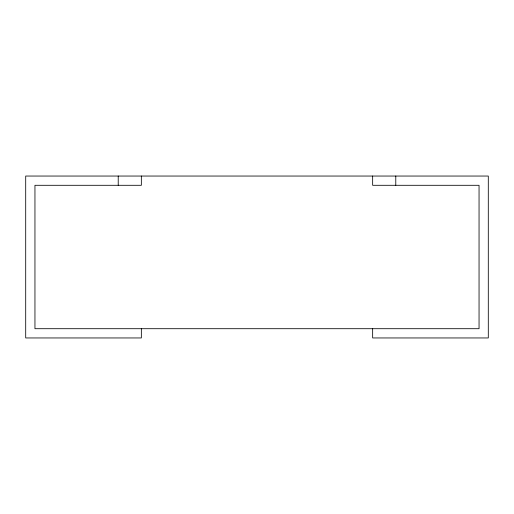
<?xml version="1.0" encoding="UTF-8"?>
<svg xmlns="http://www.w3.org/2000/svg" width="514" height="514" viewBox="0 0 514 514"><rect width="100%" height="100%" fill="white"/><g stroke="black" fill="none" stroke-linecap="round" stroke-linejoin="round"><path stroke-width="0.77" d="M395.78 176.045L395.78 185.297M372.65 176.045L372.65 185.297L479.048 185.297L479.048 328.703L34.952 328.703L34.952 185.297L141.35 185.297L141.35 176.045M372.65 328.703L372.65 337.955L488.3 337.955L488.3 176.045L25.7 176.045L25.7 337.955L141.35 337.955L141.35 328.703M118.22 176.045L118.22 185.297"/></g></svg>
